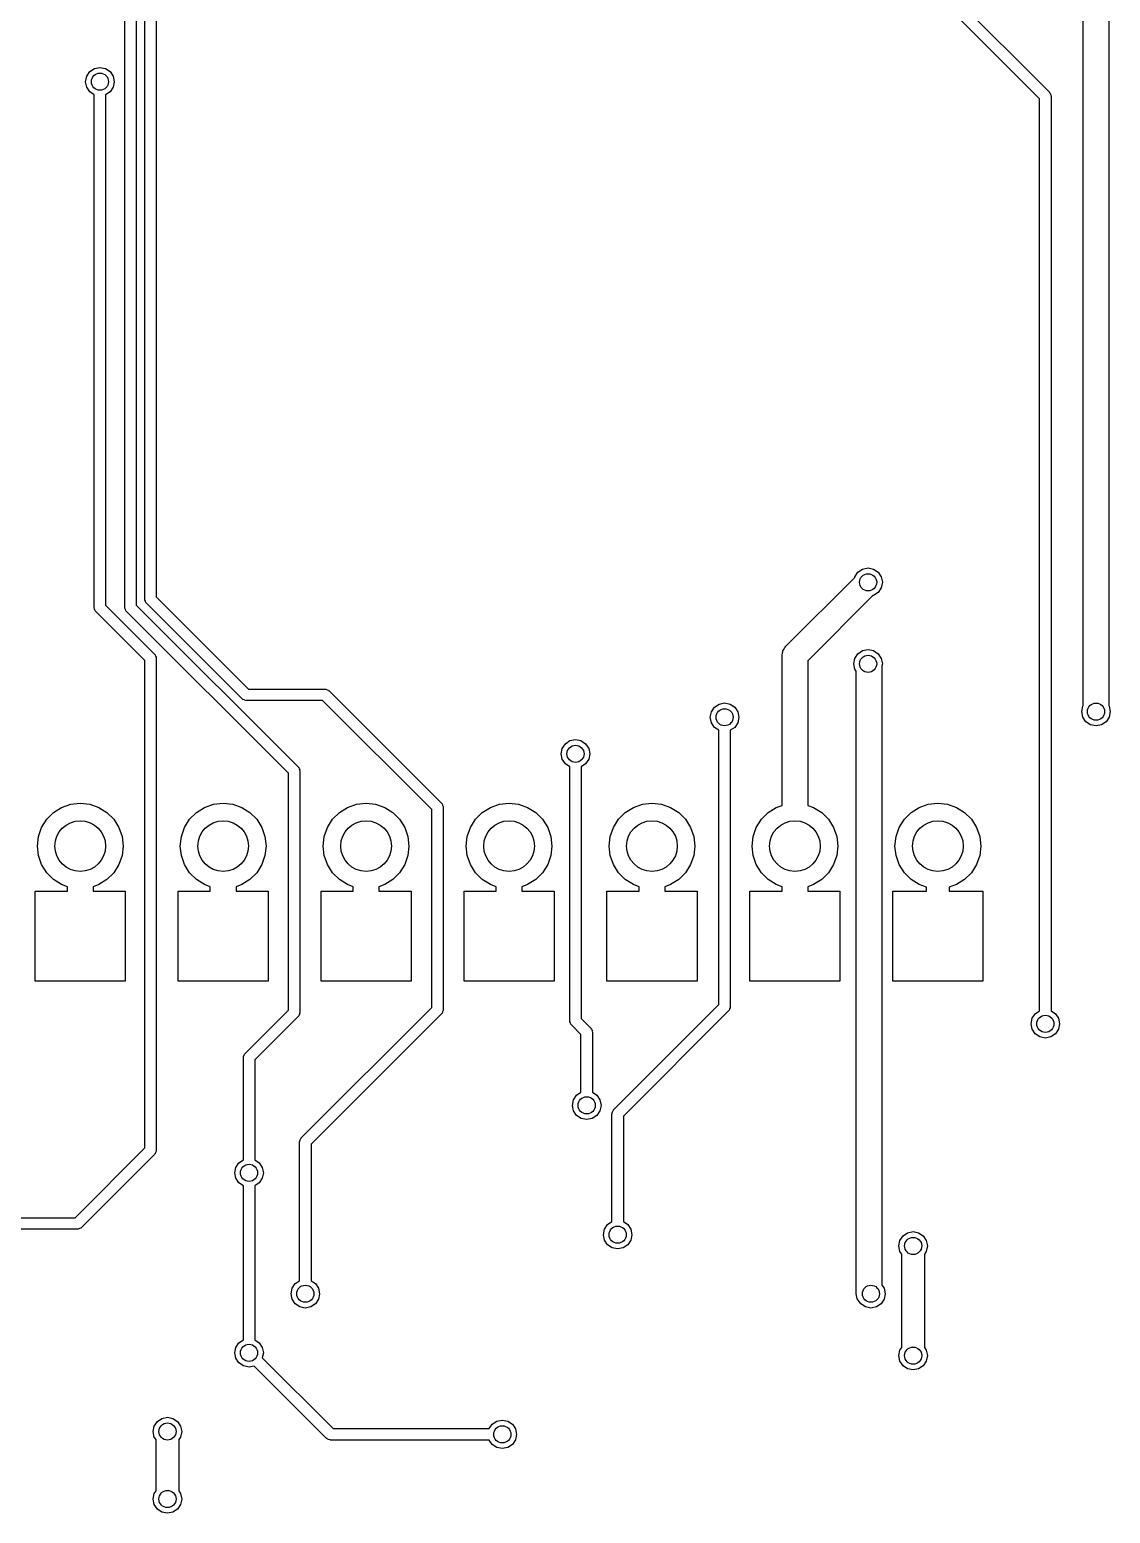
# Model space of a CAD drawing. Extents: x 2.5 to 5.95, y -8.24 to -6.27.
# Drawn here: x 5.198 to 5.954, y -8.072 to -7.033 of the extents above; entities that cross this region are included whole.
import ezdxf

# ---------------------------------------------------------------- set-up
doc = ezdxf.new("R2010")
doc.units = 0
doc.header["$MEASUREMENT"] = 0
doc.layers.add('BLACK', color=7, linetype='CONTINUOUS')

msp = doc.modelspace()

# ---------------------------------------------------------------- linework, layer by layer
at = {"layer": 'BLACK', "linetype": 'CONTINUOUS'}
for p, q in [((5.27821, -7.43172), (5.27821, -6.77786)), ((5.28621, -6.7762), (5.28621, -7.43006)), ((5.93463, -7.50627), (5.93463, -6.78978)), ((5.95263, -6.78605), (5.95263, -7.50627)), ((5.7568, -6.9227), (5.91103, -7.07692)), ((5.9042, -7.0814), (5.75115, -6.92836)), ((5.26421, -7.43752), (5.26421, -7.01386)), ((5.27221, -7.0122), (5.27221, -7.43586)), ((5.23971, -7.06244), (5.24295, -7.06027)), ((5.24295, -7.06027), (5.24678, -7.05951)), ((5.24678, -7.05951), (5.25061, -7.06027)), ((5.25061, -7.06027), (5.25385, -7.06244)), ((5.23678, -7.06951), (5.23754, -7.06568)), ((5.23754, -7.07334), (5.23678, -7.06951)), ((5.23754, -7.06568), (5.23971, -7.06244)), ((5.25385, -7.06244), (5.25602, -7.06568)), ((5.25602, -7.06568), (5.25678, -7.06951)), ((5.25678, -7.06951), (5.25602, -7.07334)), ((5.23971, -7.07658), (5.23754, -7.07334)), ((5.24278, -7.07863), (5.23971, -7.07658)), ((5.24278, -7.43762), (5.24278, -7.07863)), ((5.25385, -7.07658), (5.25078, -7.07863)), ((5.25078, -7.07863), (5.25078, -7.43597)), ((5.25602, -7.07334), (5.25385, -7.07658)), ((5.9042, -7.71984), (5.9042, -7.0814)), ((5.91103, -7.07692), (5.91117, -7.07721)), ((5.91117, -7.07721), (5.91143, -7.0774)), ((5.91143, -7.0774), (5.91172, -7.07829)), ((5.91172, -7.07829), (5.91215, -7.07912)), ((5.91215, -7.07912), (5.9121, -7.07944)), ((5.9121, -7.07944), (5.9122, -7.07975)), ((5.9122, -7.07975), (5.9122, -7.71984)), ((5.77494, -7.41608), (5.77711, -7.41283)), ((5.77711, -7.41283), (5.78035, -7.41067)), ((5.78035, -7.41067), (5.78418, -7.40991)), ((5.78418, -7.40991), (5.78801, -7.41067)), ((5.78801, -7.41067), (5.79125, -7.41283)), ((5.79125, -7.41283), (5.79342, -7.41608)), ((5.72664, -7.46472), (5.77486, -7.4165)), ((5.77486, -7.4165), (5.77494, -7.41608)), ((5.79342, -7.42373), (5.79125, -7.42698)), ((5.79342, -7.41608), (5.79418, -7.41991)), ((5.79418, -7.41991), (5.79342, -7.42373)), ((5.25078, -7.43597), (5.28504, -7.47023)), ((5.27221, -7.43586), (5.38543, -7.54908)), ((5.27831, -7.43202), (5.27821, -7.43172)), ((5.27826, -7.43234), (5.27831, -7.43202)), ((5.27869, -7.43318), (5.27826, -7.43234)), ((5.27898, -7.43407), (5.27869, -7.43318)), ((5.27924, -7.43426), (5.27898, -7.43407)), ((5.27938, -7.43454), (5.27924, -7.43426)), ((5.34631, -7.50147), (5.27938, -7.43454)), ((5.28621, -7.43006), (5.3508, -7.49465)), ((5.78759, -7.42923), (5.742, -7.47481)), ((5.78801, -7.42914), (5.78759, -7.42923)), ((5.79125, -7.42698), (5.78801, -7.42914)), ((5.24288, -7.43793), (5.24278, -7.43762)), ((5.24283, -7.43825), (5.24288, -7.43793)), ((5.24325, -7.43908), (5.24283, -7.43825)), ((5.24354, -7.43997), (5.24325, -7.43908)), ((5.2438, -7.44016), (5.24354, -7.43997)), ((5.24395, -7.44045), (5.2438, -7.44016)), ((5.27821, -7.47471), (5.24395, -7.44045)), ((5.26431, -7.43782), (5.26421, -7.43752)), ((5.26426, -7.43814), (5.26431, -7.43782)), ((5.26469, -7.43898), (5.26426, -7.43814)), ((5.26498, -7.43987), (5.26469, -7.43898)), ((5.26524, -7.44006), (5.26498, -7.43987)), ((5.26538, -7.44034), (5.26524, -7.44006)), ((5.37861, -7.55357), (5.26538, -7.44034)), ((5.7246, -7.46786), (5.72524, -7.46687)), ((5.72524, -7.46687), (5.72572, -7.4658)), ((5.72572, -7.4658), (5.72625, -7.46532)), ((5.72625, -7.46532), (5.72664, -7.46472)), ((5.78035, -7.46775), (5.78418, -7.46699)), ((5.78418, -7.46699), (5.78801, -7.46775)), ((5.27821, -7.81589), (5.27821, -7.47471)), ((5.28504, -7.47023), (5.28519, -7.47051)), ((5.28519, -7.47051), (5.28545, -7.4707)), ((5.28545, -7.4707), (5.28574, -7.47159)), ((5.28574, -7.47159), (5.28616, -7.47243)), ((5.28616, -7.47243), (5.28611, -7.47275)), ((5.28611, -7.47275), (5.28621, -7.47306)), ((5.28621, -7.47306), (5.28621, -7.81754)), ((5.724, -7.47109), (5.7242, -7.46922)), ((5.724, -7.57612), (5.724, -7.47109)), ((5.7242, -7.46922), (5.72449, -7.46856)), ((5.72449, -7.46856), (5.7246, -7.46786)), ((5.742, -7.47481), (5.742, -7.57612)), ((5.77418, -7.47699), (5.77494, -7.47317)), ((5.77494, -7.48082), (5.77418, -7.47699)), ((5.77494, -7.47317), (5.77711, -7.46992)), ((5.77711, -7.46992), (5.78035, -7.46775)), ((5.78801, -7.46775), (5.79125, -7.46992)), ((5.79125, -7.46992), (5.79342, -7.47317)), ((5.79342, -7.47317), (5.79418, -7.47699)), ((5.79418, -7.47699), (5.79387, -7.47858)), ((5.77587, -7.4822), (5.77494, -7.48082)), ((5.77587, -7.91794), (5.77587, -7.4822)), ((5.79387, -7.47858), (5.79387, -7.91183)), ((5.3508, -7.49465), (5.40426, -7.49465)), ((5.40426, -7.49465), (5.40457, -7.49475)), ((5.40457, -7.49475), (5.40489, -7.49469)), ((5.40489, -7.49469), (5.40572, -7.49512)), ((5.40572, -7.49512), (5.40661, -7.49541)), ((5.40661, -7.49541), (5.4068, -7.49567)), ((5.4068, -7.49567), (5.40709, -7.49582)), ((5.40709, -7.49582), (5.48583, -7.57456)), ((5.3466, -7.50162), (5.34631, -7.50147)), ((5.34679, -7.50188), (5.3466, -7.50162)), ((5.34768, -7.50217), (5.34679, -7.50188)), ((5.34852, -7.5026), (5.34768, -7.50217)), ((5.34883, -7.50255), (5.34852, -7.5026)), ((5.34914, -7.50265), (5.34883, -7.50255)), ((5.4026, -7.50265), (5.34914, -7.50265)), ((5.479, -7.57904), (5.4026, -7.50265)), ((5.67455, -7.51057), (5.67672, -7.50732)), ((5.67672, -7.50732), (5.67996, -7.50515)), ((5.67996, -7.50515), (5.68379, -7.50439)), ((5.68379, -7.50439), (5.68761, -7.50515)), ((5.68761, -7.50515), (5.69086, -7.50732)), ((5.69086, -7.50732), (5.69303, -7.51057)), ((5.93363, -7.51046), (5.93439, -7.50663)), ((5.93439, -7.50663), (5.93463, -7.50627)), ((5.95263, -7.50627), (5.95287, -7.50663)), ((5.95287, -7.50663), (5.95363, -7.51046)), ((5.67379, -7.51439), (5.67455, -7.51057)), ((5.67455, -7.51822), (5.67379, -7.51439)), ((5.67672, -7.52146), (5.67455, -7.51822)), ((5.69303, -7.51822), (5.69086, -7.52146)), ((5.69303, -7.51057), (5.69379, -7.51439)), ((5.69379, -7.51439), (5.69303, -7.51822)), ((5.93439, -7.51428), (5.93363, -7.51046)), ((5.93656, -7.51753), (5.93439, -7.51428)), ((5.9398, -7.5197), (5.93656, -7.51753)), ((5.9507, -7.51753), (5.94746, -7.5197)), ((5.95287, -7.51428), (5.9507, -7.51753)), ((5.95363, -7.51046), (5.95287, -7.51428)), ((5.67979, -7.52352), (5.67672, -7.52146)), ((5.67979, -7.59012), (5.67979, -7.52352)), ((5.69086, -7.52146), (5.68779, -7.52352)), ((5.68779, -7.52352), (5.68779, -7.59012)), ((5.94363, -7.52046), (5.9398, -7.5197)), ((5.94746, -7.5197), (5.94363, -7.52046)), ((5.56946, -7.53998), (5.57022, -7.53616)), ((5.57022, -7.53616), (5.57239, -7.53291)), ((5.57239, -7.53291), (5.57563, -7.53075)), ((5.57563, -7.53075), (5.57946, -7.52998)), ((5.57946, -7.52998), (5.58328, -7.53075)), ((5.58328, -7.53075), (5.58653, -7.53291)), ((5.58653, -7.53291), (5.5887, -7.53616)), ((5.5887, -7.53616), (5.58946, -7.53998)), ((5.38543, -7.54908), (5.38558, -7.54937)), ((5.38558, -7.54937), (5.38584, -7.54956)), ((5.38584, -7.54956), (5.38613, -7.55045)), ((5.57022, -7.54381), (5.56946, -7.53998)), ((5.57239, -7.54706), (5.57022, -7.54381)), ((5.5755, -7.54914), (5.57239, -7.54706)), ((5.5755, -7.72695), (5.5755, -7.54914)), ((5.58653, -7.54706), (5.5835, -7.54908)), ((5.5835, -7.54908), (5.5835, -7.72529)), ((5.5887, -7.54381), (5.58653, -7.54706)), ((5.58946, -7.53998), (5.5887, -7.54381)), ((5.37861, -7.71943), (5.37861, -7.55357)), ((5.38613, -7.55045), (5.38656, -7.55128)), ((5.38656, -7.55128), (5.38651, -7.5516)), ((5.38651, -7.5516), (5.38661, -7.55191)), ((5.38661, -7.55191), (5.38661, -7.72109)), ((5.20955, -7.58585), (5.2143, -7.5811)), ((5.2143, -7.5811), (5.21998, -7.57752)), ((5.21998, -7.57752), (5.22632, -7.5753)), ((5.22632, -7.5753), (5.233, -7.57455)), ((5.233, -7.57455), (5.23968, -7.5753)), ((5.23968, -7.5753), (5.24602, -7.57752)), ((5.24602, -7.57752), (5.2517, -7.5811)), ((5.2517, -7.5811), (5.25645, -7.58585)), ((5.30955, -7.58585), (5.3143, -7.5811)), ((5.3143, -7.5811), (5.31998, -7.57752)), ((5.31998, -7.57752), (5.32632, -7.5753)), ((5.32632, -7.5753), (5.333, -7.57455)), ((5.333, -7.57455), (5.33968, -7.5753)), ((5.33968, -7.5753), (5.34602, -7.57752)), ((5.34602, -7.57752), (5.3517, -7.5811)), ((5.3517, -7.5811), (5.35645, -7.58585)), ((5.40955, -7.58585), (5.4143, -7.5811)), ((5.4143, -7.5811), (5.41998, -7.57752)), ((5.41998, -7.57752), (5.42632, -7.5753)), ((5.42632, -7.5753), (5.433, -7.57455)), ((5.433, -7.57455), (5.43968, -7.5753)), ((5.43968, -7.5753), (5.44602, -7.57752)), ((5.44602, -7.57752), (5.4517, -7.5811)), ((5.4517, -7.5811), (5.45645, -7.58585)), ((5.479, -7.71746), (5.479, -7.57904)), ((5.48583, -7.57456), (5.48597, -7.57484)), ((5.48597, -7.57484), (5.48624, -7.57503)), ((5.48624, -7.57503), (5.48653, -7.57593)), ((5.48653, -7.57593), (5.48695, -7.57676)), ((5.48695, -7.57676), (5.4869, -7.57708)), ((5.4869, -7.57708), (5.487, -7.57739)), ((5.487, -7.57739), (5.487, -7.71912)), ((5.50955, -7.58585), (5.5143, -7.5811)), ((5.5143, -7.5811), (5.51998, -7.57752)), ((5.51998, -7.57752), (5.52632, -7.5753)), ((5.52632, -7.5753), (5.533, -7.57455)), ((5.533, -7.57455), (5.53968, -7.5753)), ((5.53968, -7.5753), (5.54602, -7.57752)), ((5.54602, -7.57752), (5.5517, -7.5811)), ((5.5517, -7.5811), (5.55645, -7.58585)), ((5.60955, -7.58585), (5.6143, -7.5811)), ((5.6143, -7.5811), (5.61998, -7.57752)), ((5.61998, -7.57752), (5.62632, -7.5753)), ((5.62632, -7.5753), (5.633, -7.57455)), ((5.633, -7.57455), (5.63968, -7.5753)), ((5.63968, -7.5753), (5.64602, -7.57752)), ((5.64602, -7.57752), (5.6517, -7.5811)), ((5.6517, -7.5811), (5.65645, -7.58585)), ((5.70955, -7.58585), (5.7143, -7.5811)), ((5.7143, -7.5811), (5.71998, -7.57752)), ((5.71998, -7.57752), (5.724, -7.57612)), ((5.742, -7.57612), (5.74602, -7.57752)), ((5.74602, -7.57752), (5.7517, -7.5811)), ((5.7517, -7.5811), (5.75645, -7.58585)), ((5.80955, -7.58585), (5.8143, -7.5811)), ((5.8143, -7.5811), (5.81998, -7.57752)), ((5.81998, -7.57752), (5.82632, -7.5753)), ((5.82632, -7.5753), (5.833, -7.57455)), ((5.833, -7.57455), (5.83968, -7.5753)), ((5.83968, -7.5753), (5.84602, -7.57752)), ((5.84602, -7.57752), (5.8517, -7.5811)), ((5.8517, -7.5811), (5.85645, -7.58585)), ((5.20375, -7.59788), (5.20597, -7.59153)), ((5.20597, -7.59153), (5.20955, -7.58585)), ((5.25645, -7.58585), (5.26003, -7.59153)), ((5.26003, -7.59153), (5.26225, -7.59788)), ((5.30375, -7.59788), (5.30597, -7.59153)), ((5.30597, -7.59153), (5.30955, -7.58585)), ((5.35645, -7.58585), (5.36003, -7.59153)), ((5.36003, -7.59153), (5.36225, -7.59788)), ((5.40375, -7.59788), (5.40597, -7.59153)), ((5.40597, -7.59153), (5.40955, -7.58585)), ((5.45645, -7.58585), (5.46003, -7.59153)), ((5.46003, -7.59153), (5.46225, -7.59788)), ((5.50375, -7.59788), (5.50597, -7.59153)), ((5.50597, -7.59153), (5.50955, -7.58585)), ((5.55645, -7.58585), (5.56003, -7.59153)), ((5.56003, -7.59153), (5.56225, -7.59788)), ((5.60375, -7.59788), (5.60597, -7.59153)), ((5.60597, -7.59153), (5.60955, -7.58585)), ((5.65645, -7.58585), (5.66003, -7.59153)), ((5.66003, -7.59153), (5.66225, -7.59788)), ((5.67979, -7.71549), (5.67979, -7.59012)), ((5.68779, -7.59012), (5.68779, -7.71715)), ((5.70375, -7.59788), (5.70597, -7.59153)), ((5.70597, -7.59153), (5.70955, -7.58585)), ((5.75645, -7.58585), (5.76003, -7.59153)), ((5.76003, -7.59153), (5.76225, -7.59788)), ((5.80375, -7.59788), (5.80597, -7.59153)), ((5.80597, -7.59153), (5.80955, -7.58585)), ((5.85645, -7.58585), (5.86003, -7.59153)), ((5.86003, -7.59153), (5.86225, -7.59788)), ((5.203, -7.60455), (5.20375, -7.59788)), ((5.26225, -7.59788), (5.263, -7.60455)), ((5.303, -7.60455), (5.30375, -7.59788)), ((5.36225, -7.59788), (5.363, -7.60455)), ((5.403, -7.60455), (5.40375, -7.59788)), ((5.46225, -7.59788), (5.463, -7.60455)), ((5.503, -7.60455), (5.50375, -7.59788)), ((5.56225, -7.59788), (5.563, -7.60455)), ((5.603, -7.60455), (5.60375, -7.59788)), ((5.66225, -7.59788), (5.663, -7.60455)), ((5.703, -7.60455), (5.70375, -7.59788)), ((5.76225, -7.59788), (5.763, -7.60455)), ((5.803, -7.60455), (5.80375, -7.59788)), ((5.86225, -7.59788), (5.863, -7.60455)), ((5.20375, -7.61123), (5.203, -7.60455)), ((5.20597, -7.61757), (5.20375, -7.61123)), ((5.26225, -7.61123), (5.26003, -7.61757)), ((5.263, -7.60455), (5.26225, -7.61123)), ((5.30375, -7.61123), (5.303, -7.60455)), ((5.30597, -7.61757), (5.30375, -7.61123)), ((5.36225, -7.61123), (5.36003, -7.61757)), ((5.363, -7.60455), (5.36225, -7.61123)), ((5.40375, -7.61123), (5.403, -7.60455)), ((5.40597, -7.61757), (5.40375, -7.61123)), ((5.46225, -7.61123), (5.46003, -7.61757)), ((5.463, -7.60455), (5.46225, -7.61123)), ((5.50375, -7.61123), (5.503, -7.60455)), ((5.50597, -7.61757), (5.50375, -7.61123)), ((5.56225, -7.61123), (5.56003, -7.61757)), ((5.563, -7.60455), (5.56225, -7.61123)), ((5.60375, -7.61123), (5.603, -7.60455)), ((5.60597, -7.61757), (5.60375, -7.61123)), ((5.66225, -7.61123), (5.66003, -7.61757)), ((5.663, -7.60455), (5.66225, -7.61123)), ((5.70375, -7.61123), (5.703, -7.60455)), ((5.70597, -7.61757), (5.70375, -7.61123)), ((5.76225, -7.61123), (5.76003, -7.61757)), ((5.763, -7.60455), (5.76225, -7.61123)), ((5.80375, -7.61123), (5.803, -7.60455)), ((5.80597, -7.61757), (5.80375, -7.61123)), ((5.86225, -7.61123), (5.86003, -7.61757)), ((5.863, -7.60455), (5.86225, -7.61123)), ((5.20955, -7.62326), (5.20597, -7.61757)), ((5.26003, -7.61757), (5.25645, -7.62326)), ((5.30955, -7.62326), (5.30597, -7.61757)), ((5.36003, -7.61757), (5.35645, -7.62326)), ((5.40955, -7.62326), (5.40597, -7.61757)), ((5.46003, -7.61757), (5.45645, -7.62326)), ((5.50955, -7.62326), (5.50597, -7.61757)), ((5.56003, -7.61757), (5.55645, -7.62326)), ((5.60955, -7.62326), (5.60597, -7.61757)), ((5.66003, -7.61757), (5.65645, -7.62326)), ((5.70955, -7.62326), (5.70597, -7.61757)), ((5.76003, -7.61757), (5.75645, -7.62326)), ((5.80955, -7.62326), (5.80597, -7.61757)), ((5.86003, -7.61757), (5.85645, -7.62326)), ((5.2143, -7.62801), (5.20955, -7.62326)), ((5.21998, -7.63158), (5.2143, -7.62801)), ((5.224, -7.63299), (5.21998, -7.63158)), ((5.224, -7.63605), (5.224, -7.63299)), ((5.24602, -7.63158), (5.242, -7.63299)), ((5.242, -7.63299), (5.242, -7.63605)), ((5.2517, -7.62801), (5.24602, -7.63158)), ((5.25645, -7.62326), (5.2517, -7.62801)), ((5.3143, -7.62801), (5.30955, -7.62326)), ((5.31998, -7.63158), (5.3143, -7.62801)), ((5.324, -7.63299), (5.31998, -7.63158)), ((5.324, -7.63605), (5.324, -7.63299)), ((5.34602, -7.63158), (5.342, -7.63299)), ((5.342, -7.63299), (5.342, -7.63605)), ((5.3517, -7.62801), (5.34602, -7.63158)), ((5.35645, -7.62326), (5.3517, -7.62801)), ((5.4143, -7.62801), (5.40955, -7.62326)), ((5.41998, -7.63158), (5.4143, -7.62801)), ((5.424, -7.63299), (5.41998, -7.63158)), ((5.424, -7.63605), (5.424, -7.63299)), ((5.44602, -7.63158), (5.442, -7.63299)), ((5.442, -7.63299), (5.442, -7.63605)), ((5.4517, -7.62801), (5.44602, -7.63158)), ((5.45645, -7.62326), (5.4517, -7.62801)), ((5.5143, -7.62801), (5.50955, -7.62326)), ((5.51998, -7.63158), (5.5143, -7.62801)), ((5.524, -7.63299), (5.51998, -7.63158)), ((5.524, -7.63605), (5.524, -7.63299)), ((5.54602, -7.63158), (5.542, -7.63299)), ((5.542, -7.63299), (5.542, -7.63605)), ((5.5517, -7.62801), (5.54602, -7.63158)), ((5.55645, -7.62326), (5.5517, -7.62801)), ((5.6143, -7.62801), (5.60955, -7.62326)), ((5.61998, -7.63158), (5.6143, -7.62801)), ((5.624, -7.63299), (5.61998, -7.63158)), ((5.624, -7.63605), (5.624, -7.63299)), ((5.64602, -7.63158), (5.642, -7.63299)), ((5.642, -7.63299), (5.642, -7.63605)), ((5.6517, -7.62801), (5.64602, -7.63158)), ((5.65645, -7.62326), (5.6517, -7.62801)), ((5.7143, -7.62801), (5.70955, -7.62326)), ((5.71998, -7.63158), (5.7143, -7.62801)), ((5.724, -7.63299), (5.71998, -7.63158)), ((5.724, -7.63605), (5.724, -7.63299)), ((5.74602, -7.63158), (5.742, -7.63299)), ((5.742, -7.63299), (5.742, -7.63605)), ((5.7517, -7.62801), (5.74602, -7.63158)), ((5.75645, -7.62326), (5.7517, -7.62801)), ((5.8143, -7.62801), (5.80955, -7.62326)), ((5.81998, -7.63158), (5.8143, -7.62801)), ((5.825, -7.63334), (5.81998, -7.63158)), ((5.84602, -7.63158), (5.841, -7.63334)), ((5.8517, -7.62801), (5.84602, -7.63158)), ((5.85645, -7.62326), (5.8517, -7.62801)), ((5.2015, -7.69904), (5.2015, -7.63605)), ((5.2015, -7.63605), (5.224, -7.63605)), ((5.242, -7.63605), (5.2645, -7.63605)), ((5.2645, -7.63605), (5.2645, -7.69904)), ((5.3015, -7.69904), (5.3015, -7.63605)), ((5.3015, -7.63605), (5.324, -7.63605)), ((5.342, -7.63605), (5.3645, -7.63605)), ((5.3645, -7.63605), (5.3645, -7.69904)), ((5.4015, -7.69904), (5.4015, -7.63605)), ((5.4015, -7.63605), (5.424, -7.63605)), ((5.442, -7.63605), (5.4645, -7.63605)), ((5.4645, -7.63605), (5.4645, -7.69904)), ((5.5015, -7.69904), (5.5015, -7.63605)), ((5.5015, -7.63605), (5.524, -7.63605)), ((5.542, -7.63605), (5.5645, -7.63605)), ((5.5645, -7.63605), (5.5645, -7.69904)), ((5.6015, -7.69904), (5.6015, -7.63605)), ((5.6015, -7.63605), (5.624, -7.63605)), ((5.642, -7.63605), (5.6645, -7.63605)), ((5.6645, -7.63605), (5.6645, -7.69904)), ((5.7015, -7.69904), (5.7015, -7.63605)), ((5.7015, -7.63605), (5.724, -7.63605)), ((5.742, -7.63605), (5.7645, -7.63605)), ((5.7645, -7.63605), (5.7645, -7.69904)), ((5.8015, -7.69904), (5.8015, -7.63605)), ((5.8015, -7.63605), (5.825, -7.63605)), ((5.825, -7.63605), (5.825, -7.63334)), ((5.841, -7.63334), (5.841, -7.63605)), ((5.841, -7.63605), (5.8645, -7.63605)), ((5.8645, -7.63605), (5.8645, -7.69904)), ((5.2645, -7.69904), (5.2015, -7.69904)), ((5.3645, -7.69904), (5.3015, -7.69904)), ((5.4645, -7.69904), (5.4015, -7.69904)), ((5.5645, -7.69904), (5.5015, -7.69904)), ((5.6645, -7.69904), (5.6015, -7.69904)), ((5.7645, -7.69904), (5.7015, -7.69904)), ((5.8645, -7.69904), (5.8015, -7.69904)), ((5.60616, -7.78912), (5.67979, -7.71549)), ((5.34828, -7.74975), (5.37861, -7.71943)), ((5.38543, -7.72392), (5.35511, -7.75424)), ((5.38558, -7.72363), (5.38543, -7.72392)), ((5.38584, -7.72344), (5.38558, -7.72363)), ((5.38613, -7.72255), (5.38584, -7.72344)), ((5.38656, -7.72171), (5.38613, -7.72255)), ((5.38661, -7.72109), (5.38651, -7.72139)), ((5.38651, -7.72139), (5.38656, -7.72171)), ((5.38765, -7.80881), (5.479, -7.71746)), ((5.48583, -7.72195), (5.39448, -7.81329)), ((5.48597, -7.72166), (5.48583, -7.72195)), ((5.48624, -7.72147), (5.48597, -7.72166)), ((5.48653, -7.72058), (5.48624, -7.72147)), ((5.48695, -7.71974), (5.48653, -7.72058)), ((5.487, -7.71912), (5.4869, -7.71943)), ((5.4869, -7.71943), (5.48695, -7.71974)), ((5.5835, -7.72529), (5.59016, -7.73195)), ((5.68662, -7.71998), (5.61298, -7.79361)), ((5.68676, -7.71969), (5.68662, -7.71998)), ((5.68702, -7.7195), (5.68676, -7.71969)), ((5.68731, -7.71861), (5.68702, -7.7195)), ((5.68774, -7.71778), (5.68731, -7.71861)), ((5.68779, -7.71715), (5.68769, -7.71746)), ((5.68769, -7.71746), (5.68774, -7.71778)), ((5.8982, -7.72896), (5.89896, -7.72513)), ((5.89896, -7.72513), (5.90113, -7.72189)), ((5.90113, -7.72189), (5.9042, -7.71984)), ((5.9122, -7.71984), (5.91527, -7.72189)), ((5.91527, -7.72189), (5.91744, -7.72513)), ((5.91744, -7.72513), (5.9182, -7.72896)), ((5.5756, -7.72726), (5.5755, -7.72695)), ((5.57555, -7.72757), (5.5756, -7.72726)), ((5.57597, -7.72841), (5.57555, -7.72757)), ((5.57626, -7.7293), (5.57597, -7.72841)), ((5.57653, -7.72949), (5.57626, -7.7293)), ((5.57667, -7.72978), (5.57653, -7.72949)), ((5.58333, -7.73644), (5.57667, -7.72978)), ((5.58333, -7.77692), (5.58333, -7.73644)), ((5.59016, -7.73195), (5.59031, -7.73224)), ((5.59031, -7.73224), (5.59057, -7.73243)), ((5.59057, -7.73243), (5.59086, -7.73332)), ((5.59086, -7.73332), (5.59128, -7.73415)), ((5.59128, -7.73415), (5.59123, -7.73447)), ((5.59123, -7.73447), (5.59133, -7.73478)), ((5.59133, -7.73478), (5.59133, -7.77692)), ((5.89896, -7.73279), (5.8982, -7.72896)), ((5.90113, -7.73603), (5.89896, -7.73279)), ((5.90437, -7.7382), (5.90113, -7.73603)), ((5.91527, -7.73603), (5.91202, -7.7382)), ((5.91744, -7.73279), (5.91527, -7.73603)), ((5.9182, -7.72896), (5.91744, -7.73279)), ((5.9082, -7.73896), (5.90437, -7.7382)), ((5.91202, -7.7382), (5.9082, -7.73896)), ((5.34711, -7.75258), (5.34721, -7.75228)), ((5.34711, -7.82417), (5.34711, -7.75258)), ((5.34716, -7.75196), (5.34758, -7.75112)), ((5.34721, -7.75228), (5.34716, -7.75196)), ((5.34758, -7.75112), (5.34787, -7.75023)), ((5.34787, -7.75023), (5.34814, -7.75004)), ((5.34814, -7.75004), (5.34828, -7.74975)), ((5.35511, -7.75424), (5.35511, -7.82417)), ((5.58026, -7.77898), (5.58333, -7.77692)), ((5.59133, -7.77692), (5.5944, -7.77898)), ((5.57733, -7.78605), (5.57809, -7.78222)), ((5.57809, -7.78987), (5.57733, -7.78605)), ((5.57809, -7.78222), (5.58026, -7.77898)), ((5.5944, -7.77898), (5.59657, -7.78222)), ((5.59657, -7.78222), (5.59733, -7.78605)), ((5.59733, -7.78605), (5.59657, -7.78987)), ((5.58026, -7.79312), (5.57809, -7.78987)), ((5.5835, -7.79529), (5.58026, -7.79312)), ((5.58733, -7.79605), (5.5835, -7.79529)), ((5.59116, -7.79529), (5.58733, -7.79605)), ((5.5944, -7.79312), (5.59116, -7.79529)), ((5.59657, -7.78987), (5.5944, -7.79312)), ((5.60498, -7.79195), (5.60508, -7.79165)), ((5.60498, -7.86748), (5.60498, -7.79195)), ((5.60503, -7.79133), (5.60546, -7.79049)), ((5.60508, -7.79165), (5.60503, -7.79133)), ((5.60546, -7.79049), (5.60575, -7.7896)), ((5.60575, -7.7896), (5.60601, -7.78941)), ((5.60601, -7.78941), (5.60616, -7.78912)), ((5.61298, -7.79361), (5.61298, -7.86748)), ((5.38695, -7.81018), (5.38724, -7.80929)), ((5.38724, -7.80929), (5.38751, -7.8091)), ((5.38751, -7.8091), (5.38765, -7.80881)), ((5.22937, -7.86472), (5.27821, -7.81589)), ((5.28519, -7.82008), (5.28504, -7.82037)), ((5.28545, -7.81989), (5.28519, -7.82008)), ((5.28574, -7.819), (5.28545, -7.81989)), ((5.28616, -7.81817), (5.28574, -7.819)), ((5.28621, -7.81754), (5.28611, -7.81785)), ((5.28611, -7.81785), (5.28616, -7.81817)), ((5.38648, -7.81164), (5.38658, -7.81133)), ((5.38648, -7.90881), (5.38648, -7.81164)), ((5.38653, -7.81101), (5.38695, -7.81018)), ((5.38658, -7.81133), (5.38653, -7.81101)), ((5.39448, -7.81329), (5.39448, -7.90881)), ((5.28504, -7.82037), (5.23386, -7.87155)), ((5.34111, -7.83329), (5.34187, -7.82946)), ((5.34187, -7.82946), (5.34404, -7.82622)), ((5.34404, -7.82622), (5.34711, -7.82417)), ((5.35511, -7.82417), (5.35818, -7.82622)), ((5.35818, -7.82622), (5.36035, -7.82946)), ((5.36035, -7.82946), (5.36111, -7.83329)), ((5.34187, -7.83712), (5.34111, -7.83329)), ((5.34404, -7.84036), (5.34187, -7.83712)), ((5.34711, -7.84241), (5.34404, -7.84036)), ((5.35818, -7.84036), (5.35511, -7.84241)), ((5.36035, -7.83712), (5.35818, -7.84036)), ((5.36111, -7.83329), (5.36035, -7.83712)), ((5.34711, -7.95015), (5.34711, -7.84241)), ((5.35511, -7.84241), (5.35511, -7.95015)), ((5.01615, -7.86472), (5.22937, -7.86472)), ((5.23338, -7.87196), (5.23249, -7.87225)), ((5.23357, -7.8717), (5.23338, -7.87196)), ((5.23386, -7.87155), (5.23357, -7.8717)), ((5.59975, -7.87277), (5.60191, -7.86953)), ((5.60191, -7.86953), (5.60498, -7.86748)), ((5.61298, -7.86748), (5.61606, -7.86953)), ((5.61606, -7.86953), (5.61822, -7.87277)), ((5.23103, -7.87272), (5.0145, -7.87272)), ((5.23134, -7.87262), (5.23103, -7.87272)), ((5.23166, -7.87268), (5.23134, -7.87262)), ((5.23249, -7.87225), (5.23166, -7.87268)), ((5.59898, -7.8766), (5.59975, -7.87277)), ((5.59975, -7.88043), (5.59898, -7.8766)), ((5.60191, -7.88367), (5.59975, -7.88043)), ((5.61822, -7.88043), (5.61606, -7.88367)), ((5.61822, -7.87277), (5.61898, -7.8766)), ((5.61898, -7.8766), (5.61822, -7.88043)), ((5.80568, -7.88447), (5.80644, -7.88065)), ((5.80644, -7.88065), (5.80861, -7.8774)), ((5.80861, -7.8774), (5.81185, -7.87523)), ((5.81185, -7.87523), (5.81568, -7.87447)), ((5.81568, -7.87447), (5.8195, -7.87523)), ((5.8195, -7.87523), (5.82275, -7.8774)), ((5.82275, -7.8774), (5.82492, -7.88065)), ((5.82492, -7.88065), (5.82568, -7.88447)), ((5.60516, -7.88584), (5.60191, -7.88367)), ((5.60898, -7.8866), (5.60516, -7.88584)), ((5.61281, -7.88584), (5.60898, -7.8866)), ((5.61606, -7.88367), (5.61281, -7.88584)), ((5.80644, -7.8883), (5.80568, -7.88447)), ((5.80768, -7.89015), (5.80644, -7.8883)), ((5.80768, -7.95556), (5.80768, -7.89015)), ((5.82492, -7.8883), (5.82368, -7.89015)), ((5.82368, -7.89015), (5.82368, -7.95556)), ((5.82568, -7.88447), (5.82492, -7.8883)), ((5.38124, -7.91411), (5.38341, -7.91087)), ((5.38341, -7.91087), (5.38648, -7.90881)), ((5.39448, -7.90881), (5.39755, -7.91087)), ((5.39755, -7.91087), (5.39972, -7.91411)), ((5.79387, -7.91183), (5.79539, -7.91411)), ((5.38048, -7.91794), (5.38124, -7.91411)), ((5.38124, -7.92176), (5.38048, -7.91794)), ((5.38341, -7.92501), (5.38124, -7.92176)), ((5.39972, -7.92176), (5.39755, -7.92501)), ((5.39972, -7.91411), (5.40048, -7.91794)), ((5.40048, -7.91794), (5.39972, -7.92176)), ((5.77664, -7.9216), (5.77587, -7.91794)), ((5.77858, -7.92426), (5.77664, -7.9216)), ((5.79539, -7.92176), (5.79322, -7.92501)), ((5.79539, -7.91411), (5.79615, -7.91794)), ((5.79615, -7.91794), (5.79539, -7.92176)), ((5.38665, -7.92718), (5.38341, -7.92501)), ((5.39048, -7.92794), (5.38665, -7.92718)), ((5.39431, -7.92718), (5.39048, -7.92794)), ((5.39755, -7.92501), (5.39431, -7.92718)), ((5.77908, -7.92501), (5.77858, -7.92426)), ((5.78232, -7.92718), (5.77908, -7.92501)), ((5.78615, -7.92794), (5.78232, -7.92718)), ((5.78998, -7.92718), (5.78615, -7.92794)), ((5.79322, -7.92501), (5.78998, -7.92718)), ((5.34187, -7.95545), (5.34404, -7.9522)), ((5.34404, -7.9522), (5.34711, -7.95015)), ((5.35511, -7.95015), (5.35818, -7.9522)), ((5.35818, -7.9522), (5.36035, -7.95545)), ((5.34111, -7.95928), (5.34187, -7.95545)), ((5.34187, -7.9631), (5.34111, -7.95928)), ((5.34404, -7.96635), (5.34187, -7.9631)), ((5.36035, -7.95545), (5.36111, -7.95928)), ((5.36111, -7.95928), (5.36039, -7.9629)), ((5.36039, -7.9629), (5.40985, -8.01236)), ((5.80568, -7.96124), (5.80644, -7.95742)), ((5.80644, -7.96507), (5.80568, -7.96124)), ((5.80644, -7.95742), (5.80768, -7.95556)), ((5.80861, -7.96832), (5.80644, -7.96507)), ((5.82492, -7.96507), (5.82275, -7.96832)), ((5.82368, -7.95556), (5.82492, -7.95742)), ((5.82492, -7.95742), (5.82568, -7.96124)), ((5.82568, -7.96124), (5.82492, -7.96507)), ((5.34728, -7.96851), (5.34404, -7.96635)), ((5.35111, -7.96928), (5.34728, -7.96851)), ((5.35473, -7.96855), (5.35111, -7.96928)), ((5.40537, -8.01919), (5.35473, -7.96855)), ((5.81185, -7.97048), (5.80861, -7.96832)), ((5.81568, -7.97124), (5.81185, -7.97048)), ((5.8195, -7.97048), (5.81568, -7.97124)), ((5.82275, -7.96832), (5.8195, -7.97048)), ((5.28695, -8.00732), (5.2902, -8.00515)), ((5.2902, -8.00515), (5.29402, -8.00439)), ((5.29402, -8.00439), (5.29785, -8.00515)), ((5.29785, -8.00515), (5.30109, -8.00732)), ((5.5212, -8.00929), (5.52445, -8.00712)), ((5.52445, -8.00712), (5.52828, -8.00636)), ((5.52828, -8.00636), (5.5321, -8.00712)), ((5.5321, -8.00712), (5.53535, -8.00929)), ((5.28402, -8.01439), (5.28478, -8.01057)), ((5.28478, -8.01822), (5.28402, -8.01439)), ((5.28478, -8.01057), (5.28695, -8.00732)), ((5.30109, -8.00732), (5.30326, -8.01057)), ((5.30326, -8.01057), (5.30402, -8.01439)), ((5.30402, -8.01439), (5.30326, -8.01822)), ((5.40985, -8.01236), (5.51915, -8.01236)), ((5.51915, -8.01236), (5.5212, -8.00929)), ((5.53535, -8.00929), (5.53751, -8.01254)), ((5.53751, -8.01254), (5.53828, -8.01636)), ((5.53828, -8.01636), (5.53751, -8.02019)), ((5.28602, -8.02007), (5.28478, -8.01822)), ((5.28602, -8.05596), (5.28602, -8.02007)), ((5.30326, -8.01822), (5.30202, -8.02007)), ((5.30202, -8.02007), (5.30202, -8.05596)), ((5.40566, -8.01934), (5.40537, -8.01919)), ((5.40585, -8.0196), (5.40566, -8.01934)), ((5.40674, -8.01989), (5.40585, -8.0196)), ((5.40757, -8.02031), (5.40674, -8.01989)), ((5.40789, -8.02026), (5.40757, -8.02031)), ((5.4082, -8.02036), (5.40789, -8.02026)), ((5.51915, -8.02036), (5.4082, -8.02036)), ((5.5212, -8.02343), (5.51915, -8.02036)), ((5.52445, -8.0256), (5.5212, -8.02343)), ((5.52828, -8.02636), (5.52445, -8.0256)), ((5.5321, -8.0256), (5.52828, -8.02636)), ((5.53535, -8.02343), (5.5321, -8.0256)), ((5.53751, -8.02019), (5.53535, -8.02343)), ((5.28402, -8.06164), (5.28478, -8.05781)), ((5.28478, -8.05781), (5.28602, -8.05596)), ((5.30202, -8.05596), (5.30326, -8.05781)), ((5.30326, -8.05781), (5.30402, -8.06164)), ((5.28478, -8.06546), (5.28402, -8.06164)), ((5.28695, -8.06871), (5.28478, -8.06546)), ((5.2902, -8.07088), (5.28695, -8.06871)), ((5.30109, -8.06871), (5.29785, -8.07088)), ((5.30326, -8.06546), (5.30109, -8.06871)), ((5.30402, -8.06164), (5.30326, -8.06546)), ((5.29402, -8.07164), (5.2902, -8.07088)), ((5.29785, -8.07088), (5.29402, -8.07164))]:
    msp.add_line(p, q, dxfattribs=at)
at = {"layer": 'BLACK'}
for centre, radius in [((5.24678, -7.06951), 0.006), ((5.78418, -7.41991), 0.006), ((5.78418, -7.47699), 0.006), ((5.68379, -7.51439), 0.006), ((5.94363, -7.51046), 0.006), ((5.57946, -7.53998), 0.006), ((5.233, -7.60455), 0.01772), ((5.333, -7.60455), 0.01772), ((5.433, -7.60455), 0.01772), ((5.533, -7.60455), 0.01772), ((5.633, -7.60455), 0.01772), ((5.733, -7.60455), 0.01772), ((5.833, -7.60455), 0.01772), ((5.9082, -7.72896), 0.006), ((5.58733, -7.78605), 0.006), ((5.35111, -7.83329), 0.006), ((5.60898, -7.8766), 0.006), ((5.81568, -7.88447), 0.006), ((5.39048, -7.91794), 0.006), ((5.78615, -7.91794), 0.006), ((5.35111, -7.95928), 0.006), ((5.81568, -7.96124), 0.006), ((5.29402, -8.01439), 0.006), ((5.52828, -8.01636), 0.006), ((5.29402, -8.06164), 0.006)]:
    msp.add_circle(centre, radius, dxfattribs=at)

doc.saveas('drawing.dxf')
